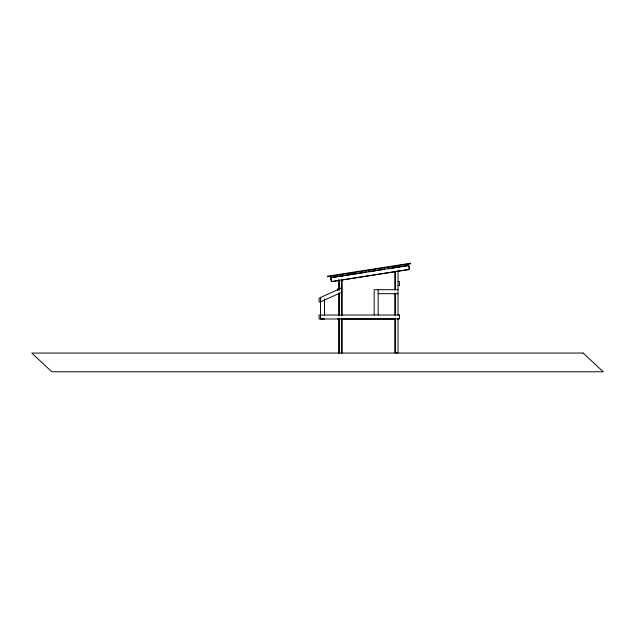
<?xml version="1.0" encoding="UTF-8"?>
<svg xmlns="http://www.w3.org/2000/svg" width="635" height="635" viewBox="0 0 635 635"><rect width="100%" height="100%" fill="white"/><g stroke="black" fill="none" stroke-linecap="round" stroke-linejoin="round"><path stroke-width="0.95" d="M341.797 287.917L320.58 297.45L320.58 301.808L341.797 292.275M330.811 277.67L408.797 265.462L409.408 269.391L331.422 281.599L330.811 277.67L331.375 281.662L339.169 280.44M365.847 272.24L331.033 277.67L330.811 276.273M368.776 271.78L384.373 269.343M388.271 268.732L408.488 265.541L408.265 264.136M342.098 279.987L395.708 271.589M397.661 271.28L409.361 269.454L408.742 265.525M395.065 267.264L397.907 267.264M398.018 267.438L399.439 267.438M398.018 271.415L399.439 271.415M338.955 276.4L341.947 276.4M398.018 281.638L399.439 281.638L399.439 285.615L398.018 285.615M339.106 288.663L337.685 288.663L337.685 290.258M398.018 289.711L374.166 289.711L374.166 315.016M378.142 293.688L398.018 293.688M320.5 301.974L319.08 301.974L319.08 297.998L320.5 297.998L320.5 318.984L324.477 319.008M337.534 319.008L338.955 319.008M340.924 319.008L395.065 319.008M404.344 264.755L404.558 266.16M388.247 267.24L388.461 268.645M384.318 267.859L384.54 269.256M369.586 270.161L369.8 271.566M365.657 270.78L365.879 272.177M351.687 273.002L351.909 274.399M347.766 273.614L347.98 275.019M334.74 275.653L334.955 277.058M398.018 270.669L398.018 315.238M398.018 318.214L398.018 352.877L395.176 352.877L395.176 318.214M395.176 271.661L395.176 289.489M395.176 293.449L395.176 315.238M395.065 271.224L395.065 290.044M395.065 293.013L395.065 314.801M395.065 318.77L395.065 352.441M378.142 289.711L378.142 315.016M341.947 279.344L341.947 315.714M341.947 318.659L341.947 353.06M341.797 279.344L341.797 315.714M341.797 318.659L341.797 353.06M339.106 280.329L339.106 290.258M339.106 293.108L339.106 315.714M339.106 318.659L339.106 353.06M338.955 279.344L338.955 290.155M338.955 293.108L338.955 315.714M338.955 318.659L338.955 353.06M324.477 298.934L324.477 315.19M410.599 263.2L327.533 276.209L327.62 276.773L410.686 263.763L410.599 263.2M399.439 315.016L319.08 315.016L319.08 318.984L399.439 318.984L399.439 315.016M583.16 353.06L31.75 353.06L51.84 371.8L603.25 371.8L583.16 353.06"/></g></svg>
